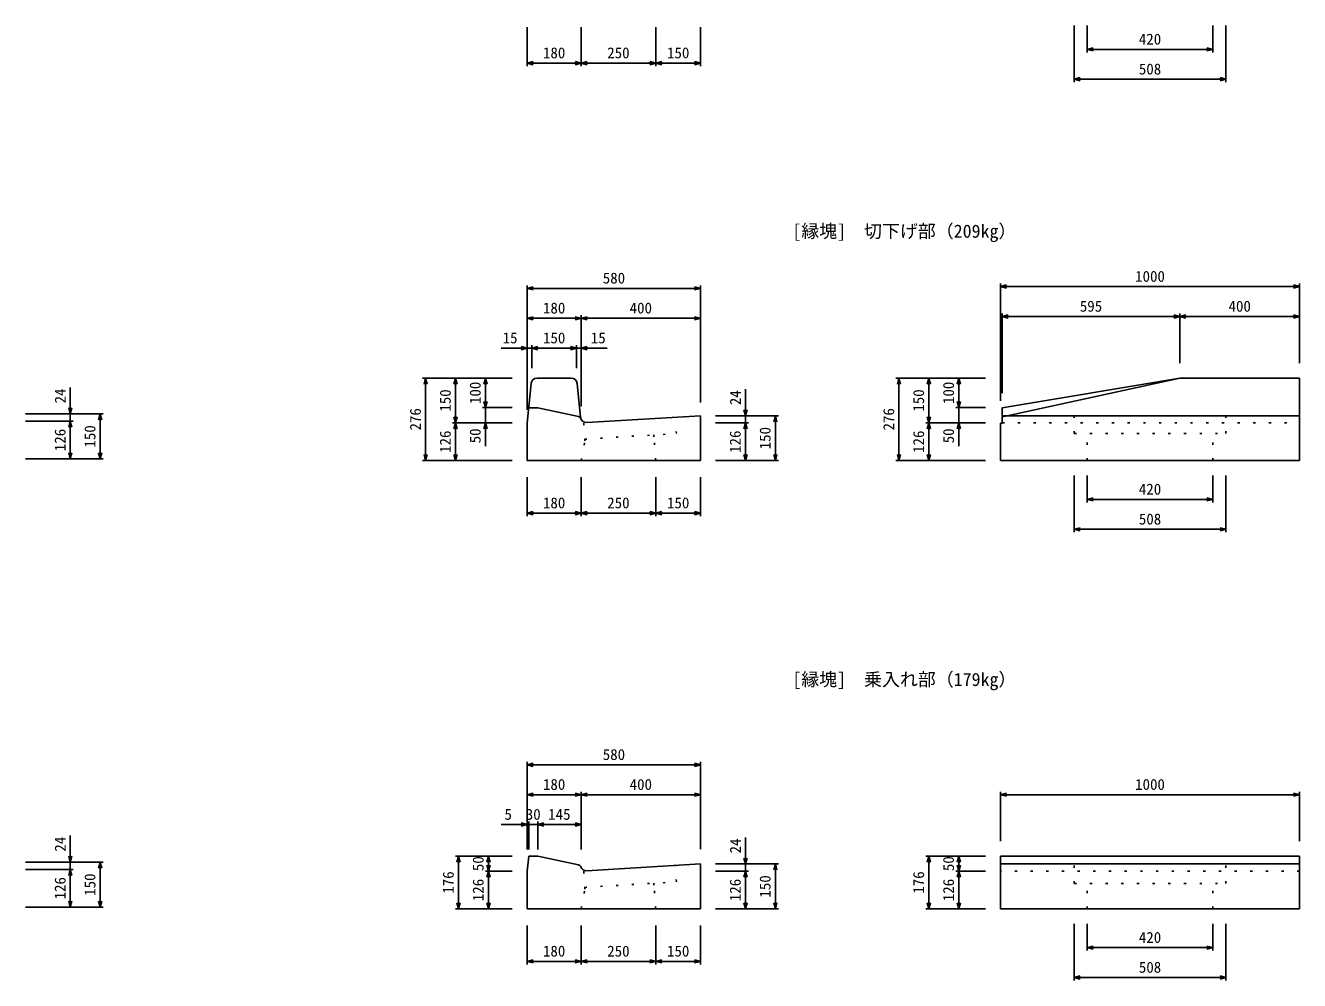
# Model space of a CAD drawing. Units: millimetres, scale not verified. Extents: x -12600 to 12600, y -8910 to 8910.
# Drawn here: x 4932 to 9194, y 1308 to 4504 of the extents above; entities that cross this region are included whole.
import ezdxf
from ezdxf.enums import TextEntityAlignment as Align

# ---------------------------------------------------------------- set-up
doc = ezdxf.new("R2010")
doc.units = ezdxf.units.MM
doc.header["$LTSCALE"] = 30
doc.linetypes.add('DOTTED', pattern=[1.75, 0.25, -1.5])
for name, color, linetype, lineweight in [('0-0_DIM', 7, 'Continuous', 25), ('0-5_OUTLINE', 3, 'Continuous', 25), ('0-6_OUTLINE2', 4, 'DOTTED', 25), ('0-7_TXT', 7, 'Continuous', 25)]:
    doc.layers.add(name, color=color, linetype=linetype, lineweight=lineweight)
doc.styles.add('ＭＳ ゴシック', font='')
doc.styles.get('ＭＳ ゴシック').set_extended_font_data('MS Gothic')

msp = doc.modelspace()

# ---------------------------------------------------------------- linework, layer by layer
at = {"layer": '0-0_DIM'}
for p, q in [((6610.6, 4498.19), (6610.6, 4368.19)), ((6790.6, 4498.19), (6790.6, 4368.19)), ((7040.6, 4498.19), (7040.6, 4368.19)), ((7190.6, 4498.19), (7190.6, 4368.19)), ((8440.12, 4504.07), (8440.12, 4314.07)), ((8484.12, 4504.07), (8484.12, 4414.07)), ((8904.12, 4504.07), (8904.12, 4414.07)), ((8948.12, 4504.07), (8948.12, 4314.07)), ((8484.12, 4424.07), (8904.12, 4424.07)), ((6610.6, 4378.19), (6790.6, 4378.19)), ((6790.6, 4378.19), (7040.6, 4378.19)), ((7040.6, 4378.19), (7190.6, 4378.19)), ((8440.12, 4324.07), (8948.12, 4324.07)), ((6610.6, 3218.3), (6610.6, 3634.39)), ((6610.6, 3624.39), (7190.6, 3624.39)), ((7190.6, 3242.3), (7190.6, 3634.39)), ((8194.12, 3248.19), (8194.12, 3640.27)), ((8194.12, 3630.27), (9194.12, 3630.27)), ((9194.12, 3374.19), (9194.12, 3640.27)), ((8199.12, 3274.19), (8199.12, 3540.27)), ((8794.12, 3374.19), (8794.12, 3540.27)), ((6790.6, 3524.29), (6610.6, 3524.29)), ((6790.6, 3230.68), (6790.6, 3534.29)), ((6790.6, 3524.29), (7190.6, 3524.29)), ((8199.12, 3530.27), (8794.12, 3530.27)), ((8794.12, 3530.27), (9194.12, 3530.27)), ((6610.6, 3424.39), (6523.49, 3424.39)), ((6610.6, 3424.39), (6625.6, 3424.39)), ((6625.6, 3356.81), (6625.6, 3434.39)), ((6625.78, 3424.34), (6775.6, 3424.34)), ((6775.6, 3356.81), (6775.6, 3434.34)), ((6790.78, 3424.39), (6775.78, 3424.39)), ((6790.78, 3424.39), (6877.9, 3424.39)), ((5081.89, 3204.07), (5081.89, 3293.04)), ((6560.6, 3324.19), (6260.6, 3324.19)), ((6270.6, 3048.19), (6270.6, 3324.19)), ((6370.6, 3174.19), (6370.6, 3324.19)), ((6470.6, 3225.34), (6470.6, 3324.19)), ((7340.6, 3198.19), (7340.6, 3287.16)), ((8144.12, 3324.19), (7844.12, 3324.19)), ((7854.12, 3048.19), (7854.12, 3324.19)), ((7954.12, 3174.19), (7954.12, 3324.19)), ((8054.12, 3225.34), (8054.12, 3324.19)), ((4931.89, 3204.07), (5191.89, 3204.07)), ((5081.89, 3204.07), (5081.89, 3180.07)), ((5181.89, 3054.07), (5181.89, 3204.07)), ((6560.6, 3225.34), (6460.6, 3225.34)), ((6470.6, 3225.34), (6470.6, 3174.19)), ((7240.6, 3198.19), (7450.6, 3198.19)), ((7340.6, 3198.19), (7340.6, 3174.19)), ((7440.6, 3048.19), (7440.6, 3198.19)), ((8144.12, 3225.34), (8044.12, 3225.34)), ((8054.12, 3225.34), (8054.12, 3174.19)), ((4931.89, 3180.07), (5091.89, 3180.07)), ((5081.89, 3180.07), (5081.89, 3054.07)), ((6560.6, 3174.19), (6360.6, 3174.19)), ((6370.6, 3048.19), (6370.6, 3174.19)), ((6470.6, 3174.19), (6470.6, 3096.64)), ((7240.6, 3174.19), (7350.6, 3174.19)), ((7340.6, 3174.19), (7340.6, 3048.19)), ((8144.12, 3174.19), (7944.12, 3174.19)), ((7954.12, 3048.19), (7954.12, 3174.19)), ((8054.12, 3174.19), (8054.12, 3096.64)), ((4931.89, 3054.07), (5191.89, 3054.07)), ((6560.6, 3048.19), (6260.6, 3048.19)), ((7240.6, 3048.19), (7450.6, 3048.19)), ((8144.12, 3048.19), (7844.12, 3048.19)), ((6610.6, 2992.3), (6610.6, 2862.3)), ((6790.6, 2992.3), (6790.6, 2862.3)), ((7040.6, 2992.3), (7040.6, 2862.3)), ((7190.6, 2992.3), (7190.6, 2862.3)), ((8440.12, 2998.19), (8440.12, 2808.19)), ((8484.12, 2998.19), (8484.12, 2908.19)), ((8904.12, 2998.19), (8904.12, 2908.19)), ((8948.12, 2998.19), (8948.12, 2808.19)), ((8484.12, 2918.19), (8904.12, 2918.19)), ((6610.6, 2872.3), (6790.6, 2872.3)), ((6790.6, 2872.3), (7040.6, 2872.3)), ((7040.6, 2872.3), (7190.6, 2872.3)), ((8440.12, 2818.19), (8948.12, 2818.19)), ((6610.6, 1747), (6610.6, 2040.07)), ((6610.6, 2030.07), (7190.6, 2030.07)), ((7190.6, 1748.19), (7190.6, 2040.07)), ((6610.6, 1930.07), (6790.6, 1930.07)), ((6790.6, 1747), (6790.6, 1940.07)), ((6790.6, 1930.07), (7190.6, 1930.07)), ((8194.12, 1774.19), (8194.12, 1940.07)), ((8194.12, 1930.07), (9194.12, 1930.07)), ((9194.12, 1774.19), (9194.12, 1940.07)), ((6615.6, 1747), (6615.6, 1840.07)), ((6645.6, 1747), (6645.6, 1840.07)), ((5081.89, 1704.07), (5081.89, 1793.04)), ((6610.6, 1830.07), (6523.36, 1830.07)), ((6790.6, 1830.07), (6645.6, 1830.07)), ((7340.6, 1698.19), (7340.6, 1787.16)), ((6560.6, 1724.19), (6370.6, 1724.19)), ((6380.6, 1724.19), (6380.6, 1548.19)), ((6480.6, 1674.19), (6480.6, 1724.19)), ((8144.12, 1724.19), (7944.12, 1724.19)), ((7954.12, 1724.19), (7954.12, 1548.19)), ((8054.12, 1674.19), (8054.12, 1724.19)), ((4931.89, 1704.07), (5191.89, 1704.07)), ((4931.89, 1680.07), (5091.89, 1680.07)), ((5081.89, 1704.07), (5081.89, 1680.07)), ((5081.89, 1680.07), (5081.89, 1554.07)), ((5181.89, 1554.07), (5181.89, 1704.07)), ((6560.6, 1674.19), (6470.6, 1674.19)), ((6480.6, 1674.19), (6480.6, 1548.19)), ((7240.6, 1698.19), (7450.6, 1698.19)), ((7240.6, 1674.19), (7350.6, 1674.19)), ((7340.6, 1698.19), (7340.6, 1674.19)), ((7340.6, 1674.19), (7340.6, 1548.19)), ((7440.6, 1548.19), (7440.6, 1698.19)), ((8144.12, 1674.19), (8044.12, 1674.19)), ((8054.12, 1674.19), (8054.12, 1548.19)), ((4931.89, 1554.07), (5191.89, 1554.07)), ((6560.6, 1548.19), (6370.6, 1548.19)), ((7240.6, 1548.19), (7450.6, 1548.19)), ((8144.12, 1548.19), (7944.12, 1548.19)), ((6610.6, 1492.3), (6610.6, 1362.3)), ((6790.6, 1492.3), (6790.6, 1362.3)), ((7040.6, 1492.3), (7040.6, 1362.3)), ((7190.6, 1492.3), (7190.6, 1362.3)), ((8440.12, 1498.19), (8440.12, 1308.19)), ((8484.12, 1498.19), (8484.12, 1408.19)), ((8904.12, 1498.19), (8904.12, 1408.19)), ((8948.12, 1498.19), (8948.12, 1308.19)), ((8484.12, 1418.19), (8904.12, 1418.19)), ((6610.6, 1372.3), (6790.6, 1372.3)), ((6790.6, 1372.3), (7040.6, 1372.3)), ((7040.6, 1372.3), (7190.6, 1372.3)), ((8440.12, 1318.19), (8948.12, 1318.19))]:
    msp.add_line(p, q, dxfattribs=at)
for points in [[(8504.12, 4418.72), (8484.12, 4424.07), (8504.12, 4429.43)], [(8884.12, 4429.43), (8904.12, 4424.07), (8884.12, 4418.72)], [(6630.6, 4372.83), (6610.6, 4378.19), (6630.6, 4383.55)], [(6770.6, 4383.55), (6790.6, 4378.19), (6770.6, 4372.83)], [(6810.6, 4372.83), (6790.6, 4378.19), (6810.6, 4383.55)], [(7020.6, 4383.55), (7040.6, 4378.19), (7020.6, 4372.83)], [(7060.6, 4372.83), (7040.6, 4378.19), (7060.6, 4383.55)], [(7170.6, 4383.55), (7190.6, 4378.19), (7170.6, 4372.83)], [(8460.12, 4318.72), (8440.12, 4324.07), (8460.12, 4329.43)], [(8928.12, 4329.43), (8948.12, 4324.07), (8928.12, 4318.72)], [(6630.6, 3619.03), (6610.6, 3624.39), (6630.6, 3629.75)], [(7170.6, 3629.75), (7190.6, 3624.39), (7170.6, 3619.03)], [(8214.12, 3624.91), (8194.12, 3630.27), (8214.12, 3635.63)], [(9174.12, 3635.63), (9194.12, 3630.27), (9174.12, 3624.91)], [(6630.6, 3529.65), (6610.6, 3524.29), (6630.6, 3518.93)], [(6770.6, 3518.93), (6790.6, 3524.29), (6770.6, 3529.65)], [(6810.6, 3518.93), (6790.6, 3524.29), (6810.6, 3529.65)], [(7170.6, 3529.65), (7190.6, 3524.29), (7170.6, 3518.93)], [(8219.12, 3524.91), (8199.12, 3530.27), (8219.12, 3535.63)], [(8774.12, 3535.63), (8794.12, 3530.27), (8774.12, 3524.91)], [(8814.12, 3524.91), (8794.12, 3530.27), (8814.12, 3535.63)], [(9174.12, 3535.63), (9194.12, 3530.27), (9174.12, 3524.91)], [(6590.6, 3429.75), (6610.6, 3424.39), (6590.6, 3419.03)], [(6645.6, 3419.03), (6625.6, 3424.39), (6645.6, 3429.75)], [(6645.6, 3418.98), (6625.6, 3424.34), (6645.6, 3429.7)], [(6755.6, 3429.7), (6775.6, 3424.34), (6755.6, 3418.98)], [(6810.78, 3429.75), (6790.78, 3424.39), (6810.78, 3419.03)], [(6275.96, 3304.19), (6270.6, 3324.19), (6265.24, 3304.19)], [(6375.96, 3304.19), (6370.6, 3324.19), (6365.24, 3304.19)], [(6465.24, 3304.19), (6470.6, 3324.19), (6475.96, 3304.19)], [(7859.48, 3304.19), (7854.12, 3324.19), (7848.77, 3304.19)], [(7959.48, 3304.19), (7954.12, 3324.19), (7948.77, 3304.19)], [(8048.77, 3304.19), (8054.12, 3324.19), (8059.48, 3304.19)], [(6465.24, 3245.34), (6470.6, 3225.34), (6475.96, 3245.34)], [(8048.77, 3245.34), (8054.12, 3225.34), (8059.48, 3245.34)], [(5076.53, 3224.07), (5081.89, 3204.07), (5087.25, 3224.07)], [(5187.25, 3184.07), (5181.89, 3204.07), (5176.53, 3184.07)], [(7335.24, 3218.19), (7340.6, 3198.19), (7345.96, 3218.19)], [(7445.96, 3178.19), (7440.6, 3198.19), (7435.24, 3178.19)], [(5087.25, 3160.07), (5081.89, 3180.07), (5076.53, 3160.07)], [(6365.24, 3194.19), (6370.6, 3174.19), (6375.96, 3194.19)], [(6375.96, 3154.19), (6370.6, 3174.19), (6365.24, 3154.19)], [(6475.96, 3154.19), (6470.6, 3174.19), (6465.24, 3154.19)], [(7345.96, 3154.19), (7340.6, 3174.19), (7335.24, 3154.19)], [(7948.77, 3194.19), (7954.12, 3174.19), (7959.48, 3194.19)], [(7959.48, 3154.19), (7954.12, 3174.19), (7948.77, 3154.19)], [(8059.48, 3154.19), (8054.12, 3174.19), (8048.77, 3154.19)], [(5076.53, 3074.07), (5081.89, 3054.07), (5087.25, 3074.07)], [(5176.53, 3074.07), (5181.89, 3054.07), (5187.25, 3074.07)], [(6265.24, 3068.19), (6270.6, 3048.19), (6275.96, 3068.19)], [(6365.24, 3068.19), (6370.6, 3048.19), (6375.96, 3068.19)], [(7335.24, 3068.19), (7340.6, 3048.19), (7345.96, 3068.19)], [(7435.24, 3068.19), (7440.6, 3048.19), (7445.96, 3068.19)], [(7848.77, 3068.19), (7854.12, 3048.19), (7859.48, 3068.19)], [(7948.77, 3068.19), (7954.12, 3048.19), (7959.48, 3068.19)], [(8504.12, 2912.83), (8484.12, 2918.19), (8504.12, 2923.55)], [(8884.12, 2923.55), (8904.12, 2918.19), (8884.12, 2912.83)], [(6630.6, 2866.95), (6610.6, 2872.3), (6630.6, 2877.66)], [(6770.6, 2877.66), (6790.6, 2872.3), (6770.6, 2866.95)], [(6810.6, 2866.95), (6790.6, 2872.3), (6810.6, 2877.66)], [(7020.6, 2877.66), (7040.6, 2872.3), (7020.6, 2866.95)], [(7060.6, 2866.95), (7040.6, 2872.3), (7060.6, 2877.66)], [(7170.6, 2877.66), (7190.6, 2872.3), (7170.6, 2866.95)], [(8460.12, 2812.83), (8440.12, 2818.19), (8460.12, 2823.55)], [(8928.12, 2823.55), (8948.12, 2818.19), (8928.12, 2812.83)], [(6630.6, 2024.72), (6610.6, 2030.07), (6630.6, 2035.43)], [(7170.6, 2035.43), (7190.6, 2030.07), (7170.6, 2024.72)], [(6630.6, 1924.72), (6610.6, 1930.07), (6630.6, 1935.43)], [(6770.6, 1935.43), (6790.6, 1930.07), (6770.6, 1924.72)], [(6810.6, 1924.72), (6790.6, 1930.07), (6810.6, 1935.43)], [(6810.6, 1924.72), (6790.6, 1930.07), (6810.6, 1935.43)], [(7170.6, 1935.43), (7190.6, 1930.07), (7170.6, 1924.72)], [(8214.12, 1924.72), (8194.12, 1930.07), (8214.12, 1935.43)], [(9174.12, 1935.43), (9194.12, 1930.07), (9174.12, 1924.72)], [(6590.6, 1824.72), (6610.6, 1830.07), (6590.6, 1835.43)], [(6665.6, 1824.72), (6645.6, 1830.07), (6665.6, 1835.43)], [(6770.6, 1824.72), (6790.6, 1830.07), (6770.6, 1835.43)], [(6645.6, 1830.07), (6615.6, 1830.07), (6610.6, 1830.07)], [(5076.53, 1724.07), (5081.89, 1704.07), (5087.25, 1724.07)], [(6375.24, 1704.19), (6380.6, 1724.19), (6385.96, 1704.19)], [(6475.24, 1704.19), (6480.6, 1724.19), (6485.96, 1704.19)], [(7335.24, 1718.19), (7340.6, 1698.19), (7345.96, 1718.19)], [(7948.77, 1704.19), (7954.12, 1724.19), (7959.48, 1704.19)], [(8048.77, 1704.19), (8054.12, 1724.19), (8059.48, 1704.19)], [(5087.25, 1660.07), (5081.89, 1680.07), (5076.53, 1660.07)], [(5187.25, 1684.07), (5181.89, 1704.07), (5176.53, 1684.07)], [(6485.96, 1694.19), (6480.6, 1674.19), (6475.24, 1694.19)], [(6475.24, 1654.19), (6480.6, 1674.19), (6485.96, 1654.19)], [(7345.96, 1654.19), (7340.6, 1674.19), (7335.24, 1654.19)], [(7445.96, 1678.19), (7440.6, 1698.19), (7435.24, 1678.19)], [(8059.48, 1694.19), (8054.12, 1674.19), (8048.77, 1694.19)], [(8048.77, 1654.19), (8054.12, 1674.19), (8059.48, 1654.19)], [(5076.53, 1574.07), (5081.89, 1554.07), (5087.25, 1574.07)], [(5176.53, 1574.07), (5181.89, 1554.07), (5187.25, 1574.07)], [(6385.96, 1568.19), (6380.6, 1548.19), (6375.24, 1568.19)], [(6485.96, 1568.19), (6480.6, 1548.19), (6475.24, 1568.19)], [(7335.24, 1568.19), (7340.6, 1548.19), (7345.96, 1568.19)], [(7435.24, 1568.19), (7440.6, 1548.19), (7445.96, 1568.19)], [(7959.48, 1568.19), (7954.12, 1548.19), (7948.77, 1568.19)], [(8059.48, 1568.19), (8054.12, 1548.19), (8048.77, 1568.19)], [(8504.12, 1412.83), (8484.12, 1418.19), (8504.12, 1423.55)], [(8884.12, 1423.55), (8904.12, 1418.19), (8884.12, 1412.83)], [(6630.6, 1366.95), (6610.6, 1372.3), (6630.6, 1377.66)], [(6770.6, 1377.66), (6790.6, 1372.3), (6770.6, 1366.95)], [(6810.6, 1366.95), (6790.6, 1372.3), (6810.6, 1377.66)], [(7020.6, 1377.66), (7040.6, 1372.3), (7020.6, 1366.95)], [(7060.6, 1366.95), (7040.6, 1372.3), (7060.6, 1377.66)], [(7170.6, 1377.66), (7190.6, 1372.3), (7170.6, 1366.95)], [(8460.12, 1312.83), (8440.12, 1318.19), (8460.12, 1323.55)], [(8928.12, 1323.55), (8948.12, 1318.19), (8928.12, 1312.83)]]:
    msp.add_lwpolyline(points, dxfattribs=at)
msp.add_circle((6615.6, 1830.07), 2.5, dxfattribs=at)
at = {"layer": '0-5_OUTLINE'}
for p, q in [((6623.8, 3306.18), (6610.6, 3174.19)), ((6643.7, 3324.19), (6757.5, 3324.19)), ((6777.4, 3306.18), (6788.69, 3193.31)), ((8199.12, 3224.19), (8794.12, 3324.19)), ((8794.12, 3324.19), (8216.06, 3197.89)), ((8794.12, 3324.19), (9194.12, 3324.19)), ((9194.12, 3048.19), (9194.12, 3324.19)), ((7190.6, 3198.19), (6809.79, 3175.34)), ((7190.6, 3048.19), (7190.6, 3198.19)), ((8199.12, 3173.14), (8199.12, 3224.19)), ((8199.12, 3194.19), (8216.06, 3197.89)), ((8199.12, 3197.89), (9194.12, 3197.89)), ((8194.12, 3173.14), (8199.12, 3173.14)), ((8194.12, 3048.19), (8194.12, 3173.14)), ((8194.12, 3048.19), (9194.12, 3048.19)), ((6615.6, 1724.19), (6610.6, 1674.19)), ((6615.6, 1724.19), (6645.6, 1724.19)), ((6645.6, 1724.19), (6782.21, 1695.53)), ((8194.12, 1548.19), (8194.12, 1724.19)), ((8194.12, 1724.19), (9194.12, 1724.19)), ((9194.12, 1548.19), (9194.12, 1724.19)), ((6809.79, 1675.34), (7190.6, 1698.19)), ((7190.6, 1548.19), (7190.6, 1698.19)), ((8194.12, 1698.19), (9194.12, 1698.19)), ((9194.12, 1548.19), (8194.12, 1548.19))]:
    msp.add_line(p, q, dxfattribs=at)
for points in [[(6615.6, 3224.19), (6645.6, 3224.19), (6782.21, 3195.53)], [(7190.6, 3048.19), (6610.6, 3048.19), (6610.6, 3174.19)], [(7190.6, 1548.19), (6610.6, 1548.19), (6610.6, 1674.19)]]:
    msp.add_lwpolyline(points, dxfattribs=at)
for centre, radius, start, end in [((6643.7, 3304.19), 20, 90, 174.28939), ((6757.5, 3304.19), 20, 5.71059, 90), ((6780.16, 3185.74), 10, 18.5838, 78.15173), ((6808.59, 3195.3), 20, 185.71059, 273.43362), ((6780.15, 1685.74), 10, 18.58381, 78.15173), ((6808.59, 1695.3), 20, 198.58381, 273.43363)]:
    msp.add_arc(centre, radius, start, end, dxfattribs=at)
at = {"layer": '0-6_OUTLINE2'}
for p, q in [((8440.12, 3138.71), (8440.12, 3198.19)), ((8948.12, 3138.71), (8948.12, 3198.19)), ((8199.12, 3174.19), (9194.12, 3174.19)), ((7034.45, 3127.71), (7034.09, 3133.7)), ((7040.6, 3048.19), (7034.45, 3127.71)), ((8440.12, 3138.71), (8948.12, 3138.71)), ((8484.12, 3048.19), (8484.12, 3138.71)), ((8904.12, 3048.19), (8904.12, 3138.71)), ((9194.12, 1674.19), (8194.12, 1674.19)), ((8440.12, 1632.71), (8440.12, 1698.19)), ((8948.12, 1632.71), (8948.12, 1698.19)), ((7034.45, 1627.71), (7034.09, 1633.7)), ((7040.6, 1548.19), (7034.45, 1627.71)), ((8440.12, 1632.71), (8948.12, 1632.71)), ((8484.12, 1548.19), (8484.12, 1632.71)), ((8904.12, 1548.19), (8904.12, 1632.71))]:
    msp.add_line(p, q, dxfattribs=at)
for points in [[(6790.6, 3048.19), (6803.24, 3113.84), (6799.42, 3177.53)], [(6802.88, 3119.83), (7109.33, 3138.21), (7106.04, 3193.12)], [(6790.6, 1548.19), (6803.24, 1613.84), (6799.42, 1677.53)], [(6802.88, 1619.83), (7109.33, 1638.21), (7106.04, 1693.12)]]:
    msp.add_lwpolyline(points, dxfattribs=at)

# ---------------------------------------------------------------- texts
at = {"layer": '0-0_DIM', "style": 'ＭＳ ゴシック'}
for s, p in [('420', (8656.62, 4429.07)), ('180', (6663.1, 4383.19)), ('250', (6878.1, 4383.19)), ('150', (7078.1, 4383.19)), ('508', (8656.62, 4329.07)), ('580', (6863.1, 3629.39)), ('1000', (8644.12, 3635.27)), ('595', (8459.12, 3535.27)), ('400', (8956.62, 3535.27)), ('180', (6663.1, 3529.29)), ('400', (6953.1, 3529.29)), ('15', (6528.13, 3429.39)), ('150', (6663.19, 3429.34)), ('15', (6823.26, 3429.39)), ('420', (8656.62, 2923.19)), ('180', (6663.1, 2877.3)), ('250', (6878.1, 2877.3)), ('150', (7078.1, 2877.3)), ('508', (8656.62, 2823.19)), ('580', (6863.1, 2035.07)), ('180', (6663.1, 1935.07)), ('400', (6953.1, 1935.07)), ('1000', (8644.12, 1935.07)), ('5', (6534.34, 1835.07)), ('30', (6605.6, 1835.07)), ('145', (6680.6, 1835.07)), ('420', (8656.62, 1423.19)), ('180', (6663.1, 1377.3)), ('250', (6878.1, 1377.3)), ('150', (7078.1, 1377.3)), ('508', (8656.62, 1323.19))]:
    msp.add_text(s, height=36.66, dxfattribs=at).set_placement(p, align=Align.BOTTOM_LEFT)
for s, p in [('24', (5077.42, 3239.37)), ('150', (6365.6, 3211.69)), ('100', (6465.6, 3237.26)), ('150', (7949.12, 3211.69)), ('100', (8049.12, 3237.26)), ('24', (7336.13, 3233.48)), ('276', (6265.6, 3148.69)), ('276', (7849.12, 3148.69)), ('150', (5176.89, 3091.57)), ('150', (7435.6, 3085.69)), ('126', (5076.89, 3079.57)), ('126', (6365.6, 3073.69)), ('50', (6465.6, 3105.89)), ('126', (7335.6, 3073.69)), ('126', (7949.12, 3073.69)), ('50', (8049.12, 3105.89)), ('24', (5077.42, 1739.37)), ('24', (7336.13, 1733.48)), ('50', (6475.6, 1674.19)), ('50', (8049.12, 1674.19)), ('150', (5176.89, 1591.57)), ('176', (6375.6, 1598.69)), ('176', (7949.12, 1598.69)), ('126', (5076.89, 1579.57)), ('126', (6475.6, 1573.69)), ('126', (7335.6, 1573.69)), ('150', (7435.6, 1585.69)), ('126', (8049.12, 1573.69))]:
    msp.add_text(s, height=36.66, rotation=90, dxfattribs=at).set_placement(p, align=Align.BOTTOM_LEFT)
at = {"layer": '0-7_TXT', "style": 'ＭＳ ゴシック'}
for s, p in [('[縁塊]\u3000切下げ部（209kg）', (7497.37, 3780.6)), ('[縁塊]\u3000乗入れ部（179kg）', (7497.37, 2280.6))]:
    msp.add_text(s, height=43.99, dxfattribs=at).set_placement(p, align=Align.BOTTOM_LEFT)

doc.saveas('drawing.dxf')
